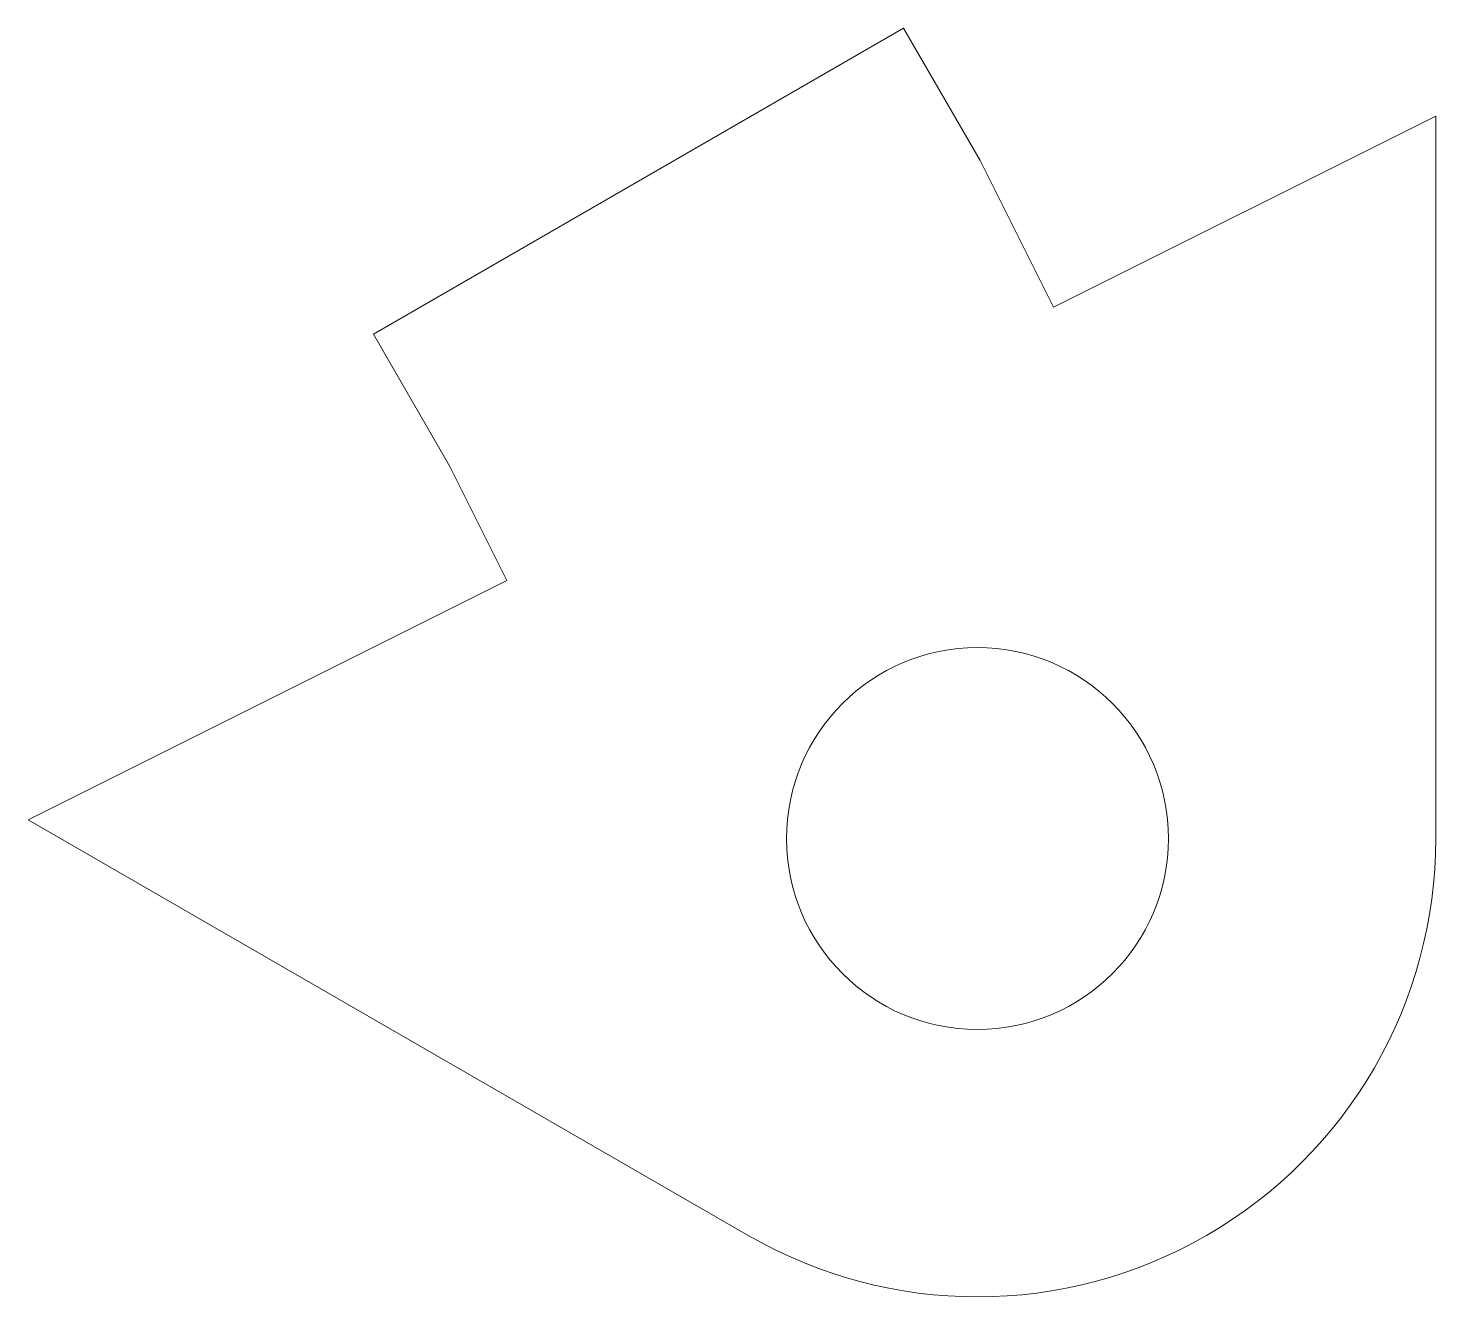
# Model space of a CAD drawing. Header units: millimetres. Extents: x 93.6 to 139.7, y 96.7 to 138.2.
import ezdxf

# ---------------------------------------------------------------- set-up
doc = ezdxf.new("R2010")
doc.units = ezdxf.units.MM

msp = doc.modelspace()

# ---------------------------------------------------------------- linework, layer by layer
at = {"color": 7, "linetype": 'Continuous', "lineweight": 15}
for p, q in [((104.891, 128.217), (122.242, 138.235)), ((122.242, 138.235), (124.742, 133.905)), ((127.144, 129.101), (139.659, 135.359)), ((139.659, 111.71), (139.659, 135.359)), ((124.742, 133.905), (127.144, 129.101)), ((104.891, 128.217), (107.391, 123.887)), ((109.256, 120.157), (107.391, 123.887)), ((93.593, 112.326), (109.256, 120.157)), ((93.593, 112.326), (117.159, 98.72))]:
    msp.add_line(p, q, dxfattribs=at)
msp.add_circle((124.659, 111.71), 6.25, dxfattribs=at)
msp.add_arc((124.659, 111.71), 15, 240, 0, dxfattribs=at)

doc.saveas('drawing.dxf')
